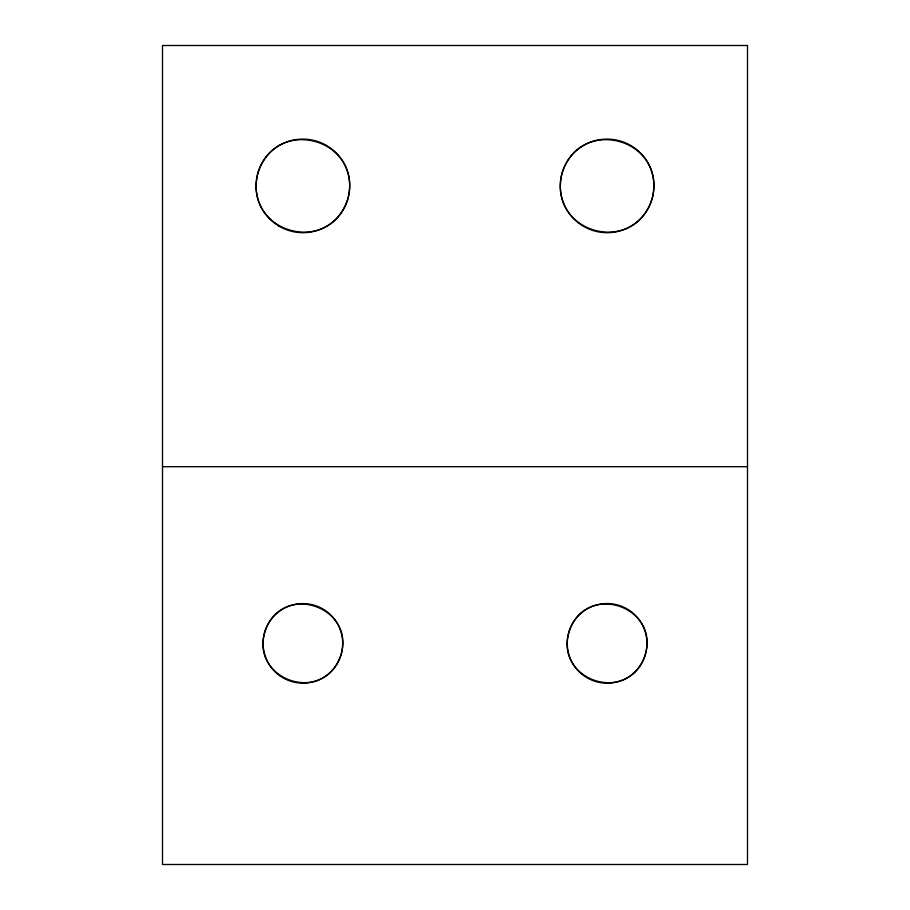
<?xml version="1.0" encoding="UTF-8"?>
<svg xmlns="http://www.w3.org/2000/svg" width="910" height="910" viewBox="0 0 910 910"><rect width="100%" height="100%" fill="white"/><g stroke="black" fill="none" stroke-linecap="round" stroke-linejoin="round"><path stroke-width="1.36" d="M162.503 466.705L747.497 466.705M561.891 173.787C547.615 233.506 634.816 256.87 652.311 198.016C666.586 138.297 579.386 114.933 561.891 173.787M257.86 173.184C242.777 232.71 329.67 257.234 347.938 198.619C363.022 139.094 276.128 114.569 257.86 173.184M569.524 630.164C552.848 679.452 626.854 705.455 644.678 656.576C661.354 607.288 587.348 581.285 569.524 630.164M265.549 629.674C248.237 678.667 321.787 705.637 340.249 657.065C357.562 608.073 284.011 581.103 265.549 629.674M747.497 45.5L162.503 45.5L162.503 864.5L747.497 864.5L747.497 45.5M280.007 675.903A39.778 39.778 0 0 0 342.524 646.93A39.778 39.778 0 0 0 286.172 607.277A39.778 39.778 0 0 0 280.007 675.903M584.618 676.255A39.835 39.835 0 0 0 646.817 646.396A39.835 39.835 0 0 0 589.862 607.459A39.835 39.835 0 0 0 584.618 676.255M583.697 226.431A46.797 46.797 0 0 0 653.903 185.902A46.797 46.797 0 0 0 583.697 145.373A46.797 46.797 0 0 0 583.697 226.431M278.961 226.112A46.797 46.797 0 0 0 349.69 186.527A46.797 46.797 0 0 0 280.041 145.065A46.797 46.797 0 0 0 278.961 226.112"/></g></svg>
